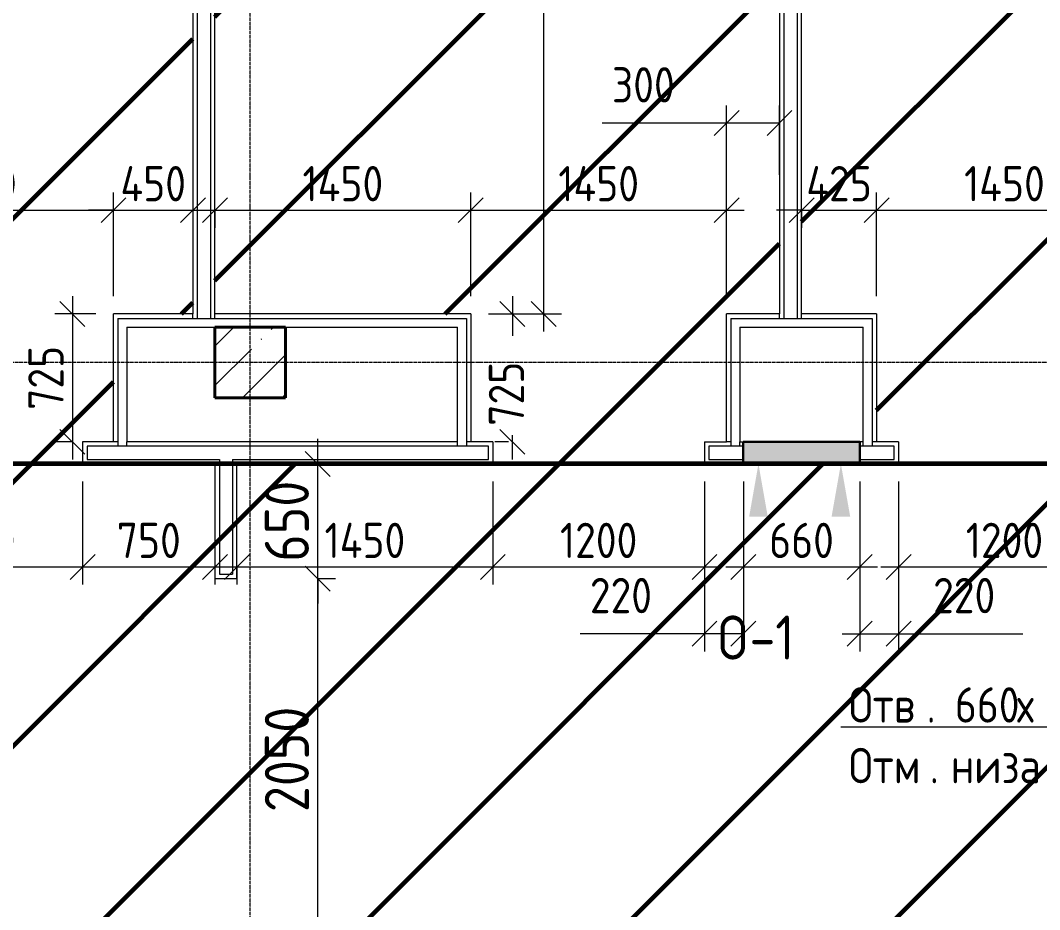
# Model space of a CAD drawing. Header units: millimetres. Extents: x -56773 to 323062, y -262288 to 76460.
# Drawn here: x 1507 to 7284, y -198325 to -193284 of the extents above; entities that cross this region are included whole.
import ezdxf

# ---------------------------------------------------------------- set-up
doc = ezdxf.new("R2010")
doc.units = ezdxf.units.MM
doc.linetypes.add('ADSK_Линия сетки', pattern=[25, 20, -2.5, 0, -2.5])
doc.linetypes.add('ADSK_Невидимые', pattern=[5, 3, -2])
for name, color, linetype, lineweight in [('1.1)Стяжка керамзит  2 этаж', 5, 'Continuous', 60), ('Марки', 7, 'Continuous', 20), ('Несущие колонны', 7, 'Continuous', 18), ('Обобщенные модели', 7, 'ADSK_Невидимые', 18), ('Оси', 7, 'Continuous', 9), ('Размеры', 7, 'Continuous', 9), ('Стены внутренние', 7, 'Continuous', 18), ('Стены штриховка', 7, 'Continuous', 9), ('Узлы', 7, 'Continuous', 18)]:
    doc.layers.add(name, color=color, linetype=linetype, lineweight=lineweight)
doc.styles.add('GOST Common_2', font='', dxfattribs={"width": 0.9, "height": 250})
doc.styles.add('GOST Common_3', font='', dxfattribs={"width": 0.9, "height": 200})
doc.styles.get('GOST Common_2').set_extended_font_data('GOST Common')
doc.styles.get('GOST Common_3').set_extended_font_data('GOST Common')
doc.dimstyles.new('ADSK_Основной_2_0', dxfattribs={"dimscale": 304.8, "dimtxt": 201.142999, "dimasz": 0.463911, "dimexe": 0.328084, "dimexo": 0.328084, "dimgap": 0.164042, "dimtad": 1, "dimdec": 3, "dimrnd": 0.001, "dimdsep": 46, "dimtxsty": 'GOST Common_3', "dimblk1": 'OBLIQUE', "dimblk2": 'OBLIQUE', "dimsah": 1, "dimcen": 0.09, "dimdle": 0.328084, "dimazin": 2, "dimtfac": 1, "dimtdec": 4, "dimtix": 1, "dimtmove": 0, "dimatfit": 3, "dimfxl": 1, "dimtvp": 1, "dimtolj": 1, "dimtzin": 0, "dimlwd": 20, "dimlwe": 20, "dimarcsym": 2})
doc.dimstyles.new('ADSK_Основной_2_0_1', dxfattribs={"dimscale": 304.8, "dimtxt": 201.142999, "dimasz": 0.463911, "dimexe": 0.328084, "dimexo": 0.328084, "dimgap": 0.164042, "dimtad": 1, "dimdec": 3, "dimrnd": 0.001, "dimdsep": 46, "dimtxsty": 'GOST Common_3', "dimblk1": 'OBLIQUE', "dimblk2": 'OBLIQUE', "dimsah": 1, "dimcen": 0.09, "dimdle": 0.328084, "dimazin": 2, "dimtfac": 1, "dimtdec": 4, "dimtix": 1, "dimtmove": 1, "dimatfit": 3, "dimfxl": 1, "dimtvp": 1, "dimtolj": 1, "dimtzin": 0, "dimlwd": 20, "dimlwe": 20, "dimarcsym": 2})
doc.dimstyles.new('ADSK_Основной_2_0_3', dxfattribs={"dimscale": 304.8, "dimtxt": 201.142999, "dimasz": 0.463911, "dimexe": 0.328084, "dimexo": 0.328084, "dimgap": 0.164042, "dimtad": 1, "dimdec": 3, "dimrnd": 0.001, "dimdsep": 46, "dimtxsty": 'GOST Common_2', "dimblk1": 'OBLIQUE', "dimblk2": 'OBLIQUE', "dimsah": 1, "dimcen": 0.09, "dimdle": 0.328084, "dimazin": 2, "dimtfac": 1, "dimtdec": 4, "dimtix": 1, "dimtmove": 0, "dimatfit": 3, "dimfxl": 1, "dimtvp": 1, "dimtolj": 1, "dimtzin": 0, "dimlwd": 20, "dimlwe": 20, "dimarcsym": 2})

# ---------------------------------------------------------------- blocks, each defined once
blk = doc.blocks.new('ADSK_КолоннаЖБ_Прямоугольная - 400x400 мм-1807143-Кладочный план 4-го этажа')
at = {"layer": 'Несущие колонны', "lineweight": 40}
for p, q in [((-200, 200), (200, 200)), ((-200, -200), (-200, 200)), ((200, 200), (200, -200)), ((200, -200), (-200, -200))]:
    blk.add_line(p, q, dxfattribs=at)
blk = doc.blocks.new('ADSK_ОбобщеннаяМодель_ОтверстиеПрямоугольное_вСтене - О-1_ОВ_660х1260-4085612-Кладочный план 4-го этажа')
at = {"layer": 'Обобщенные модели'}
blk.add_hatch(color=256, dxfattribs=at).paths.add_polyline_path([(450.3, 62.5), (-209.7, 62.5), (-209.7, -62.5), (450.3, -62.5)])
at = {"layer": 'Узлы', "lineweight": 30}
for p, q in [((-209.7, -62.5), (-209.7, 62.5)), ((-209.7, 62.5), (450.3, 62.5)), ((450.3, 62.5), (450.3, -62.5)), ((450.3, -62.5), (-209.7, -62.5))]:
    blk.add_line(p, q, dxfattribs=at)
blk = doc.blocks.new('_Oblique')
at = {"color": 0, "linetype": 'ByBlock', "lineweight": -2}
blk.add_line((-0.5, -0.5), (0.5, 0.5), dxfattribs=at)
blk = doc.blocks.new('*D5979')
at = {"layer": 'Defpoints', "color": 0, "transparency": 16777216}
for p in [(2034.4, -194948.5), (1801.5, -195673.5), (1901.5, -195673.5)]:
    blk.add_point(p, dxfattribs=at)
at = {"layer": 'Размеры', "color": 0, "lineweight": 20, "transparency": 16777216}
for p, q in [((1801.5, -194848.5), (1801.5, -195773.5)), ((1934.4, -194948.5), (1701.5, -194948.5)), ((1801.5, -195673.5), (1701.5, -195673.5))]:
    blk.add_line(p, q, dxfattribs=at)
at = {"layer": 'Размеры', "color": 0, "lineweight": 20, "transparency": 16777216, "xscale": 141.4, "yscale": 141.4, "zscale": 141.4}
for p, rotation in [((1801.5, -194948.5), 90), ((1801.5, -195673.5), 270)]:
    blk.add_blockref('_Oblique', p, dxfattribs=dict(at, rotation=rotation))
at = {"layer": 'Размеры', "color": 0, "lineweight": 9, "transparency": 16777216, "insert": (1651.5, -195311), "char_height": 200, "width": 454.106, "attachment_point": 5, "rotation": 90, "style": 'GOST Common_3'}
blk.add_mtext('\\A1;725', dxfattribs=at)
blk = doc.blocks.new('*D5981')
at = {"layer": 'Defpoints', "color": 0, "transparency": 16777216}
for p in [(2034.4, -194360), (484.4, -194948.5), (2034.4, -194948.5)]:
    blk.add_point(p, dxfattribs=at)
at = {"layer": 'Размеры', "color": 0, "lineweight": 20, "transparency": 16777216}
for p, q in [((484.4, -194848.5), (484.4, -194260)), ((2034.4, -194848.5), (2034.4, -194260)), ((384.4, -194360), (2134.4, -194360))]:
    blk.add_line(p, q, dxfattribs=at)
at = {"layer": 'Размеры', "color": 0, "lineweight": 20, "transparency": 16777216, "xscale": 141.4, "yscale": 141.4, "zscale": 141.4, "rotation": 180}
blk.add_blockref('_Oblique', (484.4, -194360), dxfattribs=at)
at = {"layer": 'Размеры', "color": 0, "lineweight": 20, "transparency": 16777216, "xscale": 141.4, "yscale": 141.4, "zscale": 141.4}
blk.add_blockref('_Oblique', (2034.4, -194360), dxfattribs=at)
at = {"layer": 'Размеры', "color": 0, "lineweight": 9, "transparency": 16777216, "insert": (1259.4, -194210), "char_height": 200, "width": 560.473, "attachment_point": 5, "style": 'GOST Common_3'}
blk.add_mtext('\\A1;1550', dxfattribs=at)
blk = doc.blocks.new('*D5982')
at = {"layer": 'Defpoints', "color": 0, "transparency": 16777216}
for p in [(2484.4, -194260), (2484.4, -194360), (2034.4, -194948.5)]:
    blk.add_point(p, dxfattribs=at)
at = {"layer": 'Размеры', "color": 0, "lineweight": 20, "transparency": 16777216}
for p, q in [((2034.4, -194848.5), (2034.4, -194260)), ((2034.4, -194360), (1893, -194360)), ((2034.4, -194360), (2484.4, -194360)), ((2484.4, -194360), (2484.4, -194460)), ((2484.4, -194360), (2625.8, -194360))]:
    blk.add_line(p, q, dxfattribs=at)
at = {"layer": 'Размеры', "color": 0, "lineweight": 20, "transparency": 16777216, "xscale": 141.4, "yscale": 141.4, "zscale": 141.4}
blk.add_blockref('_Oblique', (2034.4, -194360), dxfattribs=at)
at = {"layer": 'Размеры', "color": 0, "lineweight": 20, "transparency": 16777216, "xscale": 141.4, "yscale": 141.4, "zscale": 141.4, "rotation": 180}
blk.add_blockref('_Oblique', (2484.4, -194360), dxfattribs=at)
at = {"layer": 'Размеры', "color": 0, "lineweight": 9, "transparency": 16777216, "insert": (2259.4, -194210), "char_height": 200, "width": 474.561, "attachment_point": 5, "style": 'GOST Common_3'}
blk.add_mtext('\\A1;450', dxfattribs=at)
blk = doc.blocks.new('*D5987')
at = {"layer": 'Defpoints', "color": 0, "transparency": 16777216}
for p in [(4059.4, -194948.5), (4295.2, -194948.5), (4373.2, -195673.5)]:
    blk.add_point(p, dxfattribs=at)
at = {"layer": 'Размеры', "color": 0, "lineweight": 20, "transparency": 16777216}
for p, q in [((4295.2, -194848.5), (4295.2, -195073.4)), ((4159.4, -194948.5), (4395.2, -194948.5)), ((4295.2, -195773.5), (4295.2, -195636.3)), ((4273.2, -195673.5), (4195.2, -195673.5))]:
    blk.add_line(p, q, dxfattribs=at)
at = {"layer": 'Размеры', "color": 0, "lineweight": 20, "transparency": 16777216, "xscale": 141.4, "yscale": 141.4, "zscale": 141.4}
for p, rotation in [((4295.2, -194948.5), 90), ((4295.2, -195673.5), 270)]:
    blk.add_blockref('_Oblique', p, dxfattribs=dict(at, rotation=rotation))
at = {"layer": 'Размеры', "color": 0, "lineweight": 9, "transparency": 16777216, "insert": (4161.8, -195581.9), "char_height": 200, "width": 454.106, "attachment_point": 1, "rotation": 90, "line_spacing_factor": 1.022761, "style": 'GOST Common_3'}
blk.add_mtext('\\A1;725', dxfattribs=at)
blk = doc.blocks.new('*D5988')
at = {"layer": 'Defpoints', "color": 0, "transparency": 16777216}
for p in [(4373.2, -189273.5), (4473.2, -189273.5), (4059.4, -194948.5)]:
    blk.add_point(p, dxfattribs=at)
at = {"layer": 'Размеры', "color": 0, "lineweight": 20, "transparency": 16777216}
for p, q in [((4473.2, -195048.5), (4473.2, -189173.5)), ((4473.2, -189273.5), (4573.2, -189273.5)), ((4159.4, -194948.5), (4573.2, -194948.5))]:
    blk.add_line(p, q, dxfattribs=at)
at = {"layer": 'Размеры', "color": 0, "lineweight": 20, "transparency": 16777216, "xscale": 141.4, "yscale": 141.4, "zscale": 141.4}
for p, rotation in [((4473.2, -189273.5), 90), ((4473.2, -194948.5), 270)]:
    blk.add_blockref('_Oblique', p, dxfattribs=dict(at, rotation=rotation))
at = {"layer": 'Размеры', "color": 0, "lineweight": 9, "transparency": 16777216, "insert": (4323.2, -192111), "char_height": 200, "width": 605.475, "attachment_point": 5, "rotation": 90, "style": 'GOST Common_3'}
blk.add_mtext('\\A1;5675', dxfattribs=at)
blk = doc.blocks.new('*D5989')
at = {"layer": 'Defpoints', "color": 0, "transparency": 16777216}
for p in [(2609.4, -194260), (4059.4, -194360), (4059.4, -194948.5)]:
    blk.add_point(p, dxfattribs=at)
at = {"layer": 'Размеры', "color": 0, "lineweight": 20, "transparency": 16777216}
for p, q in [((4059.4, -194848.5), (4059.4, -194260)), ((2509.4, -194360), (4159.4, -194360)), ((2609.4, -194360), (2609.4, -194460))]:
    blk.add_line(p, q, dxfattribs=at)
at = {"layer": 'Размеры', "color": 0, "lineweight": 20, "transparency": 16777216, "xscale": 141.4, "yscale": 141.4, "zscale": 141.4, "rotation": 180}
blk.add_blockref('_Oblique', (2609.4, -194360), dxfattribs=at)
at = {"layer": 'Размеры', "color": 0, "lineweight": 20, "transparency": 16777216, "xscale": 141.4, "yscale": 141.4, "zscale": 141.4}
blk.add_blockref('_Oblique', (4059.4, -194360), dxfattribs=at)
at = {"layer": 'Размеры', "color": 0, "lineweight": 9, "transparency": 16777216, "insert": (3334.4, -194210), "char_height": 200, "width": 580.928, "attachment_point": 5, "style": 'GOST Common_3'}
blk.add_mtext('\\A1;1450', dxfattribs=at)
blk = doc.blocks.new('*D5990')
at = {"layer": 'Defpoints', "color": 0, "transparency": 16777216}
for p in [(5509.4, -194360), (4059.4, -194948.5), (5509.4, -194948.5)]:
    blk.add_point(p, dxfattribs=at)
at = {"layer": 'Размеры', "color": 0, "lineweight": 20, "transparency": 16777216}
for p, q in [((4059.4, -194848.5), (4059.4, -194260)), ((5509.4, -194848.5), (5509.4, -194260)), ((3959.4, -194360), (5609.4, -194360))]:
    blk.add_line(p, q, dxfattribs=at)
at = {"layer": 'Размеры', "color": 0, "lineweight": 20, "transparency": 16777216, "xscale": 141.4, "yscale": 141.4, "zscale": 141.4, "rotation": 180}
blk.add_blockref('_Oblique', (4059.4, -194360), dxfattribs=at)
at = {"layer": 'Размеры', "color": 0, "lineweight": 20, "transparency": 16777216, "xscale": 141.4, "yscale": 141.4, "zscale": 141.4}
blk.add_blockref('_Oblique', (5509.4, -194360), dxfattribs=at)
at = {"layer": 'Размеры', "color": 0, "lineweight": 9, "transparency": 16777216, "insert": (4784.4, -194210), "char_height": 200, "width": 580.928, "attachment_point": 5, "style": 'GOST Common_3'}
blk.add_mtext('\\A1;1450', dxfattribs=at)
blk = doc.blocks.new('*D5991')
at = {"layer": 'Defpoints', "color": 0, "transparency": 16777216}
for p in [(5809.4, -193866.3), (5809.4, -194260), (5509.4, -194948.5)]:
    blk.add_point(p, dxfattribs=at)
at = {"layer": 'Размеры', "color": 0, "lineweight": 20, "transparency": 16777216}
for p, q in [((5509.4, -194848.5), (5509.4, -193766.3)), ((5809.4, -194160), (5809.4, -193766.3)), ((5509.4, -193866.3), (4805.1, -193866.3)), ((5809.4, -193866.3), (5409.4, -193866.3))]:
    blk.add_line(p, q, dxfattribs=at)
at = {"layer": 'Размеры', "color": 0, "lineweight": 20, "transparency": 16777216, "xscale": 141.4, "yscale": 141.4, "zscale": 141.4, "rotation": 180}
blk.add_blockref('_Oblique', (5509.4, -193866.3), dxfattribs=at)
at = {"layer": 'Размеры', "color": 0, "lineweight": 20, "transparency": 16777216, "xscale": 141.4, "yscale": 141.4, "zscale": 141.4}
blk.add_blockref('_Oblique', (5809.4, -193866.3), dxfattribs=at)
at = {"layer": 'Размеры', "color": 0, "lineweight": 9, "transparency": 16777216, "insert": (4859.5, -193549.6), "char_height": 200, "width": 454.106, "attachment_point": 1, "line_spacing_factor": 1.022761, "style": 'GOST Common_3'}
blk.add_mtext('\\A1;300', dxfattribs=at)
blk = doc.blocks.new('*D5992')
at = {"layer": 'Defpoints', "color": 0, "transparency": 16777216}
for p in [(5934.4, -194260), (6359.4, -194360), (6359.4, -194948.5)]:
    blk.add_point(p, dxfattribs=at)
at = {"layer": 'Размеры', "color": 0, "lineweight": 20, "transparency": 16777216}
for p, q in [((6359.4, -194848.5), (6359.4, -194260)), ((5934.4, -194360), (5793, -194360)), ((5934.4, -194360), (5934.4, -194460)), ((5934.4, -194360), (6359.4, -194360)), ((6359.4, -194360), (6500.8, -194360))]:
    blk.add_line(p, q, dxfattribs=at)
at = {"layer": 'Размеры', "color": 0, "lineweight": 20, "transparency": 16777216, "xscale": 141.4, "yscale": 141.4, "zscale": 141.4}
blk.add_blockref('_Oblique', (5934.4, -194360), dxfattribs=at)
at = {"layer": 'Размеры', "color": 0, "lineweight": 20, "transparency": 16777216, "xscale": 141.4, "yscale": 141.4, "zscale": 141.4, "rotation": 180}
blk.add_blockref('_Oblique', (6359.4, -194360), dxfattribs=at)
at = {"layer": 'Размеры', "color": 0, "lineweight": 9, "transparency": 16777216, "insert": (6146.9, -194210), "char_height": 200, "width": 474.561, "attachment_point": 5, "style": 'GOST Common_3'}
blk.add_mtext('\\A1;425', dxfattribs=at)
blk = doc.blocks.new('*D5993')
at = {"layer": 'Defpoints', "color": 0, "transparency": 16777216}
for p in [(7809.4, -194360), (6359.4, -194948.5), (7809.4, -194948.5)]:
    blk.add_point(p, dxfattribs=at)
at = {"layer": 'Размеры', "color": 0, "lineweight": 20, "transparency": 16777216}
for p, q in [((6359.4, -194848.5), (6359.4, -194260)), ((7809.4, -194848.5), (7809.4, -194260)), ((6259.4, -194360), (7909.4, -194360))]:
    blk.add_line(p, q, dxfattribs=at)
at = {"layer": 'Размеры', "color": 0, "lineweight": 20, "transparency": 16777216, "xscale": 141.4, "yscale": 141.4, "zscale": 141.4, "rotation": 180}
blk.add_blockref('_Oblique', (6359.4, -194360), dxfattribs=at)
at = {"layer": 'Размеры', "color": 0, "lineweight": 20, "transparency": 16777216, "xscale": 141.4, "yscale": 141.4, "zscale": 141.4}
blk.add_blockref('_Oblique', (7809.4, -194360), dxfattribs=at)
at = {"layer": 'Размеры', "color": 0, "lineweight": 9, "transparency": 16777216, "insert": (7084.4, -194210), "char_height": 200, "width": 580.928, "attachment_point": 5, "style": 'GOST Common_3'}
blk.add_mtext('\\A1;1450', dxfattribs=at)
blk = doc.blocks.new('*D5999')
at = {"layer": 'Defpoints', "color": 0, "transparency": 16777216}
for p in [(659.4, -195798.5), (1859.4, -195798.5), (1859.4, -196382.2)]:
    blk.add_point(p, dxfattribs=at)
at = {"layer": 'Размеры', "color": 0, "lineweight": 20, "transparency": 16777216}
for p, q in [((659.4, -195898.5), (659.4, -196482.2)), ((1859.4, -195898.5), (1859.4, -196482.2)), ((559.4, -196382.2), (1959.4, -196382.2))]:
    blk.add_line(p, q, dxfattribs=at)
at = {"layer": 'Размеры', "color": 0, "lineweight": 20, "transparency": 16777216, "xscale": 141.4, "yscale": 141.4, "zscale": 141.4, "rotation": 180}
blk.add_blockref('_Oblique', (659.4, -196382.2), dxfattribs=at)
at = {"layer": 'Размеры', "color": 0, "lineweight": 20, "transparency": 16777216, "xscale": 141.4, "yscale": 141.4, "zscale": 141.4}
blk.add_blockref('_Oblique', (1859.4, -196382.2), dxfattribs=at)
at = {"layer": 'Размеры', "color": 0, "lineweight": 9, "transparency": 16777216, "insert": (1259.4, -196232.2), "char_height": 200, "width": 560.473, "attachment_point": 5, "style": 'GOST Common_3'}
blk.add_mtext('\\A1;1200', dxfattribs=at)
blk = doc.blocks.new('*D6000')
at = {"layer": 'Defpoints', "color": 0, "transparency": 16777216}
for p in [(1859.4, -195798.5), (2609.4, -196282.3), (2609.4, -196382.2)]:
    blk.add_point(p, dxfattribs=at)
at = {"layer": 'Размеры', "color": 0, "lineweight": 20, "transparency": 16777216}
for p, q in [((1859.4, -195898.5), (1859.4, -196482.2)), ((1759.4, -196382.2), (2709.4, -196382.2)), ((2609.4, -196382.3), (2609.4, -196482.2))]:
    blk.add_line(p, q, dxfattribs=at)
at = {"layer": 'Размеры', "color": 0, "lineweight": 20, "transparency": 16777216, "xscale": 141.4, "yscale": 141.4, "zscale": 141.4, "rotation": 180}
blk.add_blockref('_Oblique', (1859.4, -196382.2), dxfattribs=at)
at = {"layer": 'Размеры', "color": 0, "lineweight": 20, "transparency": 16777216, "xscale": 141.4, "yscale": 141.4, "zscale": 141.4}
blk.add_blockref('_Oblique', (2609.4, -196382.2), dxfattribs=at)
at = {"layer": 'Размеры', "color": 0, "lineweight": 9, "transparency": 16777216, "insert": (2234.4, -196232.2), "char_height": 200, "width": 454.106, "attachment_point": 5, "style": 'GOST Common_3'}
blk.add_mtext('\\A1;750', dxfattribs=at)
blk = doc.blocks.new('*D6001')
at = {"layer": 'Defpoints', "color": 0, "transparency": 16777216}
for p in [(4184.4, -195798.5), (2734.4, -196282.3), (4184.4, -196382.2)]:
    blk.add_point(p, dxfattribs=at)
at = {"layer": 'Размеры', "color": 0, "lineweight": 20, "transparency": 16777216}
for p, q in [((4184.4, -195898.5), (4184.4, -196482.2)), ((2634.4, -196382.2), (4284.4, -196382.2)), ((2734.4, -196382.3), (2734.4, -196482.2))]:
    blk.add_line(p, q, dxfattribs=at)
at = {"layer": 'Размеры', "color": 0, "lineweight": 20, "transparency": 16777216, "xscale": 141.4, "yscale": 141.4, "zscale": 141.4, "rotation": 180}
blk.add_blockref('_Oblique', (2734.4, -196382.2), dxfattribs=at)
at = {"layer": 'Размеры', "color": 0, "lineweight": 20, "transparency": 16777216, "xscale": 141.4, "yscale": 141.4, "zscale": 141.4}
blk.add_blockref('_Oblique', (4184.4, -196382.2), dxfattribs=at)
at = {"layer": 'Размеры', "color": 0, "lineweight": 9, "transparency": 16777216, "insert": (3459.4, -196232.2), "char_height": 200, "width": 580.928, "attachment_point": 5, "style": 'GOST Common_3'}
blk.add_mtext('\\A1;1450', dxfattribs=at)
blk = doc.blocks.new('*D6002')
at = {"layer": 'Defpoints', "color": 0, "transparency": 16777216}
for p in [(4184.4, -195798.5), (5384.4, -195798.5), (5384.4, -196382.2)]:
    blk.add_point(p, dxfattribs=at)
at = {"layer": 'Размеры', "color": 0, "lineweight": 20, "transparency": 16777216}
for p, q in [((4184.4, -195898.5), (4184.4, -196482.2)), ((5384.4, -195898.5), (5384.4, -196482.2)), ((4084.4, -196382.2), (5484.4, -196382.2))]:
    blk.add_line(p, q, dxfattribs=at)
at = {"layer": 'Размеры', "color": 0, "lineweight": 20, "transparency": 16777216, "xscale": 141.4, "yscale": 141.4, "zscale": 141.4, "rotation": 180}
blk.add_blockref('_Oblique', (4184.4, -196382.2), dxfattribs=at)
at = {"layer": 'Размеры', "color": 0, "lineweight": 20, "transparency": 16777216, "xscale": 141.4, "yscale": 141.4, "zscale": 141.4}
blk.add_blockref('_Oblique', (5384.4, -196382.2), dxfattribs=at)
at = {"layer": 'Размеры', "color": 0, "lineweight": 9, "transparency": 16777216, "insert": (4784.4, -196232.2), "char_height": 200, "width": 560.473, "attachment_point": 5, "style": 'GOST Common_3'}
blk.add_mtext('\\A1;1200', dxfattribs=at)
blk = doc.blocks.new('*D6003')
at = {"layer": 'Defpoints', "color": 0, "transparency": 16777216}
for p in [(5384.4, -195798.5), (5604.4, -195798.5), (5604.4, -196761.6)]:
    blk.add_point(p, dxfattribs=at)
at = {"layer": 'Размеры', "color": 0, "lineweight": 20, "transparency": 16777216}
for p, q in [((5384.4, -195898.5), (5384.4, -196861.6)), ((5604.4, -195898.5), (5604.4, -196861.6)), ((5384.4, -196761.6), (4680.1, -196761.6)), ((5604.4, -196761.6), (5284.4, -196761.6))]:
    blk.add_line(p, q, dxfattribs=at)
at = {"layer": 'Размеры', "color": 0, "lineweight": 20, "transparency": 16777216, "xscale": 141.4, "yscale": 141.4, "zscale": 141.4, "rotation": 180}
blk.add_blockref('_Oblique', (5384.4, -196761.6), dxfattribs=at)
at = {"layer": 'Размеры', "color": 0, "lineweight": 20, "transparency": 16777216, "xscale": 141.4, "yscale": 141.4, "zscale": 141.4}
blk.add_blockref('_Oblique', (5604.4, -196761.6), dxfattribs=at)
at = {"layer": 'Размеры', "color": 0, "lineweight": 9, "transparency": 16777216, "insert": (4734.5, -196444.9), "char_height": 200, "width": 454.106, "attachment_point": 1, "line_spacing_factor": 1.022761, "style": 'GOST Common_3'}
blk.add_mtext('\\A1;220', dxfattribs=at)
blk = doc.blocks.new('*D6004')
at = {"layer": 'Defpoints', "color": 0, "transparency": 16777216}
for p in [(5604.4, -195798.5), (6264.4, -195798.5), (6264.4, -196382.2)]:
    blk.add_point(p, dxfattribs=at)
at = {"layer": 'Размеры', "color": 0, "lineweight": 20, "transparency": 16777216}
for p, q in [((5604.4, -195898.5), (5604.4, -196482.2)), ((6264.4, -195898.5), (6264.4, -196482.2)), ((5504.4, -196382.2), (6364.4, -196382.2))]:
    blk.add_line(p, q, dxfattribs=at)
at = {"layer": 'Размеры', "color": 0, "lineweight": 20, "transparency": 16777216, "xscale": 141.4, "yscale": 141.4, "zscale": 141.4, "rotation": 180}
blk.add_blockref('_Oblique', (5604.4, -196382.2), dxfattribs=at)
at = {"layer": 'Размеры', "color": 0, "lineweight": 20, "transparency": 16777216, "xscale": 141.4, "yscale": 141.4, "zscale": 141.4}
blk.add_blockref('_Oblique', (6264.4, -196382.2), dxfattribs=at)
at = {"layer": 'Размеры', "color": 0, "lineweight": 9, "transparency": 16777216, "insert": (5934.4, -196232.2), "char_height": 200, "width": 454.106, "attachment_point": 5, "style": 'GOST Common_3'}
blk.add_mtext('\\A1;660', dxfattribs=at)
blk = doc.blocks.new('*D6005')
at = {"layer": 'Defpoints', "color": 0, "transparency": 16777216}
for p in [(6264.4, -195798.5), (6484.4, -195798.5), (6484.4, -196761.6)]:
    blk.add_point(p, dxfattribs=at)
at = {"layer": 'Размеры', "color": 0, "lineweight": 20, "transparency": 16777216}
for p, q in [((6264.4, -195898.5), (6264.4, -196861.6)), ((6484.4, -195898.5), (6484.4, -196861.6)), ((6164.4, -196761.6), (6484.4, -196761.6)), ((6484.4, -196761.6), (7188.6, -196761.6))]:
    blk.add_line(p, q, dxfattribs=at)
at = {"layer": 'Размеры', "color": 0, "lineweight": 20, "transparency": 16777216, "xscale": 141.4, "yscale": 141.4, "zscale": 141.4, "rotation": 180}
blk.add_blockref('_Oblique', (6264.4, -196761.6), dxfattribs=at)
at = {"layer": 'Размеры', "color": 0, "lineweight": 20, "transparency": 16777216, "xscale": 141.4, "yscale": 141.4, "zscale": 141.4}
blk.add_blockref('_Oblique', (6484.4, -196761.6), dxfattribs=at)
at = {"layer": 'Размеры', "color": 0, "lineweight": 9, "transparency": 16777216, "insert": (6680.1, -196444.9), "char_height": 200, "width": 454.106, "attachment_point": 1, "line_spacing_factor": 1.022761, "style": 'GOST Common_3'}
blk.add_mtext('\\A1;220', dxfattribs=at)
blk = doc.blocks.new('*D6006')
at = {"layer": 'Defpoints', "color": 0, "transparency": 16777216}
for p in [(6484.4, -195798.5), (7684.4, -195798.5), (7684.4, -196382.2)]:
    blk.add_point(p, dxfattribs=at)
at = {"layer": 'Размеры', "color": 0, "lineweight": 20, "transparency": 16777216}
for p, q in [((6484.4, -195898.5), (6484.4, -196482.2)), ((7684.4, -195898.5), (7684.4, -196482.2)), ((6384.4, -196382.2), (7784.4, -196382.2))]:
    blk.add_line(p, q, dxfattribs=at)
at = {"layer": 'Размеры', "color": 0, "lineweight": 20, "transparency": 16777216, "xscale": 141.4, "yscale": 141.4, "zscale": 141.4, "rotation": 180}
blk.add_blockref('_Oblique', (6484.4, -196382.2), dxfattribs=at)
at = {"layer": 'Размеры', "color": 0, "lineweight": 20, "transparency": 16777216, "xscale": 141.4, "yscale": 141.4, "zscale": 141.4}
blk.add_blockref('_Oblique', (7684.4, -196382.2), dxfattribs=at)
at = {"layer": 'Размеры', "color": 0, "lineweight": 9, "transparency": 16777216, "insert": (7084.4, -196232.2), "char_height": 200, "width": 560.473, "attachment_point": 5, "style": 'GOST Common_3'}
blk.add_mtext('\\A1;1200', dxfattribs=at)
blk = doc.blocks.new('*D6438')
at = {"layer": 'Defpoints', "color": 0, "transparency": 16777216}
for p in [(3092.1, -196448.5), (3192.1, -196448.5), (3092.1, -198498.5)]:
    blk.add_point(p, dxfattribs=at)
at = {"layer": 'Размеры', "color": 0, "lineweight": 20, "transparency": 16777216}
for p, q in [((3192.1, -198598.5), (3192.1, -196348.5)), ((3192.1, -196448.5), (3292.1, -196448.5)), ((3192.1, -198498.5), (3292.1, -198498.5))]:
    blk.add_line(p, q, dxfattribs=at)
at = {"layer": 'Размеры', "color": 0, "lineweight": 20, "transparency": 16777216, "xscale": 141.4, "yscale": 141.4, "zscale": 141.4}
for p, rotation in [((3192.1, -196448.5), 90), ((3192.1, -198498.5), 270)]:
    blk.add_blockref('_Oblique', p, dxfattribs=dict(at, rotation=rotation))
at = {"layer": 'Размеры', "color": 0, "lineweight": 9, "transparency": 16777216, "insert": (3017.1, -197473.5), "char_height": 250, "width": 605.475, "attachment_point": 5, "rotation": 90, "style": 'GOST Common_2'}
blk.add_mtext('\\A1;2050', dxfattribs=at)
blk = doc.blocks.new('*D6439')
at = {"layer": 'Defpoints', "color": 0, "transparency": 16777216}
for p in [(3092.1, -195798.5), (3192.1, -195798.5), (3092.1, -196448.5)]:
    blk.add_point(p, dxfattribs=at)
at = {"layer": 'Размеры', "color": 0, "lineweight": 20, "transparency": 16777216}
for p, q in [((3192.1, -195798.5), (3192.1, -195657.1)), ((3192.1, -195798.5), (3292.1, -195798.5)), ((3192.1, -196448.5), (3192.1, -195798.5)), ((3192.1, -196448.5), (3292.1, -196448.5)), ((3192.1, -196448.5), (3192.1, -196589.9))]:
    blk.add_line(p, q, dxfattribs=at)
at = {"layer": 'Размеры', "color": 0, "lineweight": 20, "transparency": 16777216, "xscale": 141.4, "yscale": 141.4, "zscale": 141.4}
for p, rotation in [((3192.1, -195798.5), 270), ((3192.1, -196448.5), 90)]:
    blk.add_blockref('_Oblique', p, dxfattribs=dict(at, rotation=rotation))
at = {"layer": 'Размеры', "color": 0, "lineweight": 9, "transparency": 16777216, "insert": (3017.1, -196123.5), "char_height": 250, "width": 454.106, "attachment_point": 5, "rotation": 90, "style": 'GOST Common_2'}
blk.add_mtext('\\A1;650', dxfattribs=at)
blk = doc.blocks.new('ADSK_Марка_Отверстие - Полная марка_Отметка от этажа-157318-Кладочный план 4-го этажа')
at = {"layer": 'Марки'}
blk.add_line((0, 0), (28, 0), dxfattribs=at)

msp = doc.modelspace()

# ---------------------------------------------------------------- hatches: boundary and pattern name
at = {"layer": '1.1)Стяжка керамзит  2 этаж', "transparency": 33554687}
h = msp.add_hatch(dxfattribs=at)
h.set_pattern_fill('ANSI31', color=5, scale=333)
h.paths.add_polyline_path([(2484.3615, -189273.4914), (2009.3615, -189273.4914), (359.3615, -189273.4914), (-790.6385, -189273.4914), (-2040.6385, -189273.4914), (-2915.6385, -189273.4914), (-2915.6385, -194948.4914), (484.3615, -194948.4914), (484.3615, -195673.4914), (659.3615, -195673.4914), (659.3615, -195798.4914), (1859.3615, -195798.4914), (1859.3615, -195673.4914), (2034.3615, -195673.4914), (2034.3615, -194948.4914), (2484.3615, -194948.4914)])
h = msp.add_hatch(dxfattribs=at)
h.set_pattern_fill('ANSI31', color=5, scale=333)
h.paths.add_polyline_path([(5809.3615, -189273.4914), (5209.3615, -189273.4914), (3559.3615, -189273.4914), (3009.3615, -189273.4914), (3009.3615, -189423.4914), (2609.3615, -189423.4914), (2609.3615, -194948.4914), (4059.3615, -194948.4914), (4059.3615, -195673.4914), (4184.3615, -195673.4914), (4184.3615, -195798.4914), (5384.3615, -195798.4914), (5384.3615, -195673.4914), (5509.3615, -195673.4914), (5509.3615, -194948.4914), (5809.3615, -194948.4914)])
h = msp.add_hatch(dxfattribs=at)
h.set_pattern_fill('ANSI31', color=5, scale=333)
h.paths.add_polyline_path([(8809.3615, -189423.4914), (8609.3615, -189423.4914), (8609.3615, -189273.4914), (7609.3615, -189273.4914), (6359.3615, -189273.4914), (5934.3615, -189273.4914), (5934.3615, -194948.4914), (6359.3615, -194948.4914), (6359.3615, -195673.4914), (6484.3615, -195673.4914), (6484.3615, -195798.4914), (7684.3615, -195798.4914), (7684.3615, -195673.4914), (7809.3615, -195673.4914), (7809.3615, -194948.4914), (8809.3615, -194948.4914)])
h = msp.add_hatch(dxfattribs=at)
h.set_pattern_fill('ANSI31', color=5, scale=333)
h.paths.add_polyline_path([(61559.3615, -195798.4914), (-9515.6385, -195798.4914), (-9515.6385, -199048.4914), (61559.3615, -199048.4914)])
h.paths.add_polyline_path([(26559.3615, -198473.4914), (26634.3615, -198473.4914), (26634.3615, -199023.4914), (26559.3615, -199023.4914)], flags=16)
h.paths.add_polyline_path([(26559.3615, -196373.4914), (26559.3615, -195823.4914), (26634.3615, -195823.4914), (26634.3615, -196373.4914)], flags=16)
h.paths.add_polyline_path([(41109.3615, -196023.4914), (41109.3615, -195898.4914), (42009.3615, -195898.4914), (42009.3615, -196023.4914)], flags=16)
h.paths.add_polyline_path([(45809.3615, -196023.4914), (45809.3615, -195898.4914), (46809.3615, -195898.4914), (46809.3615, -196023.4914)], flags=16)
h.paths.add_polyline_path([(48659.3615, -195923.4914), (48659.3615, -195898.4914), (49409.3615, -195898.4914), (49409.3615, -195923.4914)], flags=16)
h.paths.add_polyline_path([(41734.3615, -193523.4914), (39734.3615, -193523.4914), (39734.3615, -195023.4914), (40009.3615, -195023.4914), (40034.3615, -195023.4914), (40034.3615, -195798.4914), (41734.3615, -195798.4914)], flags=0)
at = {"layer": 'Марки'}
for points in [[(5690.0851, -195798.4914), (5637.187, -196098.4914), (5742.9832, -196098.4914)], [(6157.3552, -195798.4914), (6104.4571, -196098.4914), (6210.2533, -196098.4914)]]:
    msp.add_hatch(color=256, dxfattribs=at).paths.add_polyline_path(points)
at = {"layer": 'Несущие колонны', "lineweight": 9}
h = msp.add_hatch(dxfattribs=at)
h.set_pattern_fill('FP_1', color=256, style=0, pattern_type=2)
h.set_pattern_definition([(45, (9.36, -198628.46), (-224.506, 224.506), []), (45, (233.87, -198628.46), (-224.506, 224.506), [396.875, -79.375, 3.353, -76.022])])
h.paths.add_polyline_path([(2609.3615, -195423.4914), (3009.3615, -195423.4914), (3009.3615, -195023.4914), (2609.3615, -195023.4914), (2609.3615, -195092.7203)])

# ---------------------------------------------------------------- linework, layer by layer
at = {"layer": '1.1)Стяжка керамзит  2 этаж'}
msp.add_lwpolyline([(61559.3615, -195798.4914), (-9515.6385, -195798.4914), (-9515.6385, -199048.4914), (61559.3615, -199048.4914)], close=True, dxfattribs=at)
at = {"layer": 'Несущие колонны', "lineweight": 9}
for p, q in [((3009.3615, -195023.4914), (2609.3615, -195023.4914)), ((2609.3615, -195023.4914), (2609.3615, -195423.4914)), ((3009.3615, -195423.4914), (3009.3615, -195023.4914)), ((2609.3615, -195423.4914), (3009.3615, -195423.4914))]:
    msp.add_line(p, q, dxfattribs=at)
at = {"layer": 'Оси', "linetype": 'ADSK_Линия сетки', "lineweight": 5}
for p, q in [((2809.3615, -209602.3427), (2809.3615, -188601.0153)), ((62563.3938, -195223.4914), (-25230.7352, -195223.4914))]:
    msp.add_line(p, q, dxfattribs=at)
at = {"layer": 'Стены внутренние', "lineweight": 5}
for p, q in [((2484.3615, -189273.4914), (2484.3615, -194948.4914)), ((2609.3615, -194948.4914), (2609.3615, -189273.4914)), ((5809.3615, -189273.4914), (5809.3615, -194948.4914)), ((5934.3615, -194948.4914), (5934.3615, -189273.4914)), ((2484.3615, -194948.4914), (2034.3615, -194948.4914)), ((2034.3615, -195673.4914), (2034.3615, -194948.4914)), ((4059.3615, -194948.4914), (2609.3615, -194948.4914)), ((4059.3615, -194948.4914), (4059.3615, -195673.4914)), ((5809.3615, -194948.4914), (5509.3615, -194948.4914)), ((5509.3615, -195673.4914), (5509.3615, -194948.4914)), ((6359.3615, -194948.4914), (5934.3615, -194948.4914)), ((6359.3615, -194948.4914), (6359.3615, -195673.4914)), ((2109.3615, -195023.4914), (3984.3615, -195023.4914)), ((2109.3615, -195023.4914), (2109.3615, -195673.4914)), ((3984.3615, -195673.4914), (3984.3615, -195023.4914)), ((5584.3615, -195023.4914), (6284.3615, -195023.4914)), ((5584.3615, -195023.4914), (5584.3615, -195673.4914)), ((6284.3615, -195673.4914), (6284.3615, -195023.4914)), ((2034.3615, -195673.4914), (1859.3615, -195673.4914)), ((1859.3615, -195673.4914), (1859.3615, -195798.4914)), ((3984.3615, -195673.4914), (2109.3615, -195673.4914)), ((4184.3615, -195673.4914), (4059.3615, -195673.4914)), ((4184.3615, -195673.4914), (4184.3615, -195798.4914)), ((5384.3615, -195673.4914), (5509.3615, -195673.4914)), ((5384.3615, -195673.4914), (5384.3615, -195798.4914)), ((5584.3615, -195673.4914), (5604.3615, -195673.4914)), ((6284.3615, -195673.4914), (6264.3615, -195673.4914)), ((6484.3615, -195673.4914), (6359.3615, -195673.4914)), ((6484.3615, -195673.4914), (6484.3615, -195798.4914)), ((1859.3615, -195798.4914), (2609.3615, -195798.4914)), ((2609.3615, -195798.4914), (2609.3615, -196448.4914)), ((2734.3615, -195798.4914), (4184.3615, -195798.4914)), ((2734.3615, -196448.4914), (2734.3615, -195798.4914)), ((5384.3615, -195798.4914), (5604.3615, -195798.4914)), ((6484.3615, -195798.4914), (6264.3615, -195798.4914)), ((2609.3615, -196448.4914), (2734.3615, -196448.4914))]:
    msp.add_line(p, q, dxfattribs=at)
at = {"layer": 'Стены штриховка', "lineweight": 9}
for p, q in [((2509.3615, -189273.4914), (2509.3615, -194973.4914)), ((2584.3615, -189273.4914), (2584.3615, -194973.4914)), ((5834.3615, -189273.4914), (5834.3615, -194973.4914)), ((5909.3615, -189273.4914), (5909.3615, -194973.4914)), ((2059.3615, -194973.4914), (4034.3615, -194973.4914)), ((2059.3615, -194973.4914), (2059.3615, -195698.4914)), ((2484.3615, -194973.4914), (2484.3615, -194948.4914)), ((2609.3615, -194973.4914), (2609.3615, -194948.4914)), ((4034.3615, -194973.4914), (4034.3615, -195698.4914)), ((5534.3615, -194973.4914), (6334.3615, -194973.4914)), ((5534.3615, -194973.4914), (5534.3615, -195698.4914)), ((5809.3615, -194973.4914), (5809.3615, -194948.4914)), ((5934.3615, -194973.4914), (5934.3615, -194948.4914)), ((6334.3615, -194973.4914), (6334.3615, -195698.4914)), ((4159.3615, -195698.4914), (1884.3615, -195698.4914)), ((1884.3615, -195698.4914), (1884.3615, -195773.4914)), ((2059.3615, -195673.4914), (2034.3615, -195673.4914)), ((2109.3615, -195698.4914), (2109.3615, -195673.4914)), ((3984.3615, -195698.4914), (3984.3615, -195673.4914)), ((4059.3615, -195673.4914), (4034.3615, -195673.4914)), ((4159.3615, -195773.4914), (4159.3615, -195698.4914)), ((5409.3615, -195698.4914), (5409.3615, -195773.4914)), ((5604.3615, -195698.4914), (5409.3615, -195698.4914)), ((5534.3615, -195673.4914), (5509.3615, -195673.4914)), ((5584.3615, -195698.4914), (5584.3615, -195673.4914)), ((6459.3615, -195698.4914), (6264.3615, -195698.4914)), ((6284.3615, -195698.4914), (6284.3615, -195673.4914)), ((6359.3615, -195673.4914), (6334.3615, -195673.4914)), ((6459.3615, -195773.4914), (6459.3615, -195698.4914)), ((1884.3615, -195773.4914), (2634.3615, -195773.4914)), ((2634.3615, -195773.4914), (2634.3615, -196423.4914)), ((2709.3615, -195773.4914), (4159.3615, -195773.4914)), ((2709.3615, -195773.4914), (2709.3615, -196423.4914)), ((5409.3615, -195773.4914), (5604.3615, -195773.4914)), ((6264.3615, -195773.4914), (6459.3615, -195773.4914)), ((2634.3615, -196423.4914), (2709.3615, -196423.4914))]:
    msp.add_line(p, q, dxfattribs=at)

# ---------------------------------------------------------------- block references
at = {"layer": 'Марки', "xscale": 99.99999999999993, "yscale": 99.99999999999993, "zscale": 99.99999999999993}
msp.add_blockref('ADSK_Марка_Отверстие - Полная марка_Отметка от этажа-157318-Кладочный план 4-го этажа', (6157.3552, -197288.1709), dxfattribs=at)
at = {"layer": 'Несущие колонны', "lineweight": 9, "rotation": 89.9999999999999}
msp.add_blockref('ADSK_КолоннаЖБ_Прямоугольная - 400x400 мм-1807143-Кладочный план 4-го этажа', (2809.3615, -195223.4914), dxfattribs=at)
at = {"layer": 'Обобщенные модели', "color": 7, "true_color": 0xffffff, "rotation": 180}
msp.add_blockref('ADSK_ОбобщеннаяМодель_ОтверстиеПрямоугольное_вСтене - О-1_ОВ_660х1260-4085612-Кладочный план 4-го этажа', (6054.6634, -195735.9914), dxfattribs=at)

# ---------------------------------------------------------------- texts
at = {"layer": 'Марки', "lineweight": 9, "attachment_point": 1}
for s, insert, char_height, width, style in [('\\fGOST Common|b0|i0|c204|p34|;\\W.9;О', (5461.0351, -196658.0242), 250, 216.455625, 'GOST Common_2'), ('-1', (5639.6288, -196658.0242), 250, 331.898625, 'GOST Common_2'), ('Отв', (6203.122, -197064.8784), 200, 533.923875, 'GOST Common_3'), ('. 660', (6643.6533, -197064.8784), 200, 620.506125, 'GOST Common_3'), ('\\fGOST Common|b0|i0|c204|p34|;\\W.9;х', (7155.622, -197064.8784), 200, 158.734125, 'GOST Common_3'), ('Отм', (6203.122, -197408.8367), 200, 555.569437, 'GOST Common_3'), ('низа', (6780.5752, -197408.8367), 200, 642.151687, 'GOST Common_3'), ('. ', (6661.5127, -197408.8367), 200, 144.30375, 'GOST Common_3')]:
    msp.add_mtext(s, dxfattribs=dict(at, insert=insert, char_height=char_height, width=width, style=style))

# ---------------------------------------------------------------- dimensions: what is measured, and where the dimension line sits
at = {"layer": 'Размеры', "lineweight": 9}
for base, p1, p2, dimstyle, override, picture, middle in [((4473.2042, -189273.4914), (4059.3615, -194948.4914), (4373.2193, -189273.4914), 'ADSK_Основной_2_0_1', {"dimpost": '<>', "dimfxl": 5683.672381}, '*D5988', (4323.2042, -192110.9914)), ((1801.4848, -195673.4914), (2034.3615, -194948.4914), (1901.4697, -195673.4914), 'ADSK_Основной_2_0_1', {"dimpost": '<>', "dimfxl": 737.078842}, '*D5979', (1651.4848, -195310.9914)), ((3192.0664, -195798.4914), (3092.0815, -196448.4914), (3092.0815, -195798.4914), 'ADSK_Основной_2_0_3', {"dimpost": '<>', "dimfxl": 650}, '*D6439', (3017.0664, -196123.4914)), ((3192.0664, -196448.4914), (3092.0815, -198498.4914), (3092.0815, -196448.4914), 'ADSK_Основной_2_0_3', {"dimpost": '<>', "dimfxl": 2050}, '*D6438', (3017.0664, -197473.4914))]:
    dim = msp.add_linear_dim(base=base, p1=p1, p2=p2, angle=90, dimstyle=dimstyle, override=override, dxfattribs=at)
    dim.commit()
    dim.dimension.update_dxf_attribs({"geometry": picture, "text_midpoint": middle})
for base, p1, p2, override, picture, middle in [((5809.3615, -193866.3158), (5509.3615, -194948.4914), (5809.3615, -194260.005), {"dimpost": '<>', "dimfxl": 751.008302}, '*D5991', (5086.5329, -193866.3158)), ((5604.3615, -196761.5691), (5384.3615, -195798.4914), (5604.3615, -195798.4914), {"dimpost": '<>', "dimfxl": 220}, '*D6003', (4961.5329, -196761.5691)), ((6484.3615, -196761.5691), (6264.3615, -195798.4914), (6484.3615, -195798.4914), {"dimpost": '<>', "dimfxl": 220}, '*D6005', (6907.1901, -196761.5691))]:
    dim = msp.add_linear_dim(base=base, p1=p1, p2=p2, dimstyle='ADSK_Основной_2_0', override=override, dxfattribs=at)
    dim.commit()
    dim.dimension.update_dxf_attribs({"geometry": picture, "text_midpoint": middle, "dimtype": 160})
for base, p1, p2, override, picture, middle in [((2034.3615, -194359.9899), (484.3615, -194948.4914), (2034.3615, -194948.4914), {"dimpost": '<>', "dimfxl": 1550}, '*D5981', (1259.3615, -194209.9899)), ((2484.3615, -194359.9899), (2034.3615, -194948.4914), (2484.3615, -194260.005), {"dimpost": '<>', "dimfxl": 822.504389}, '*D5982', (2259.3615, -194209.9899)), ((4059.3615, -194359.9899), (2609.3615, -194260.005), (4059.3615, -194948.4914), {"dimpost": '<>', "dimfxl": 1605.152164}, '*D5989', (3334.3615, -194209.9899)), ((5509.3615, -194359.9899), (4059.3615, -194948.4914), (5509.3615, -194948.4914), {"dimpost": '<>', "dimfxl": 1450}, '*D5990', (4784.3615, -194209.9899)), ((6359.3615, -194359.9899), (5934.3615, -194260.005), (6359.3615, -194948.4914), {"dimpost": '<>', "dimfxl": 809.097318}, '*D5992', (6146.8615, -194209.9899)), ((7809.3615, -194359.9899), (6359.3615, -194948.4914), (7809.3615, -194948.4914), {"dimpost": '<>', "dimfxl": 1450}, '*D5993', (7084.3615, -194209.9899)), ((1859.3615, -196382.2452), (659.3615, -195798.4914), (1859.3615, -195798.4914), {"dimpost": '<>', "dimfxl": 1200}, '*D5999', (1259.3615, -196232.2452)), ((2609.3615, -196382.2452), (1859.3615, -195798.4914), (2609.3615, -196282.2603), {"dimpost": '<>', "dimfxl": 892.486614}, '*D6000', (2234.3615, -196232.2452)), ((4184.3615, -196382.2452), (2734.3615, -196282.2603), (4184.3615, -195798.4914), {"dimpost": '<>', "dimfxl": 1528.571999}, '*D6001', (3459.3615, -196232.2452)), ((5384.3615, -196382.2452), (4184.3615, -195798.4914), (5384.3615, -195798.4914), {"dimpost": '<>', "dimfxl": 1200}, '*D6002', (4784.3615, -196232.2452)), ((6264.3615, -196382.2452), (5604.3615, -195798.4914), (6264.3615, -195798.4914), {"dimpost": '<>', "dimfxl": 660}, '*D6004', (5934.3615, -196232.2452)), ((7684.3615, -196382.2452), (6484.3615, -195798.4914), (7684.3615, -195798.4914), {"dimpost": '<>', "dimfxl": 1200}, '*D6006', (7084.3615, -196232.2452))]:
    dim = msp.add_linear_dim(base=base, p1=p1, p2=p2, dimstyle='ADSK_Основной_2_0_1', override=override, dxfattribs=at)
    dim.commit()
    dim.dimension.update_dxf_attribs({"geometry": picture, "text_midpoint": middle})
dim = msp.add_linear_dim(base=(4295.1719, -194948.4914), p1=(4373.2193, -195673.4914), p2=(4059.3615, -194948.4914), angle=90, dimstyle='ADSK_Основной_2_0', override={"dimpost": '<>', "dimfxl": 790.020088}, dxfattribs=at)
dim.commit()
dim.dimension.update_dxf_attribs({"geometry": '*D5987', "text_midpoint": (4295.1719, -195354.8422), "dimtype": 160, "text_rotation": 90})

doc.saveas('drawing.dxf')
